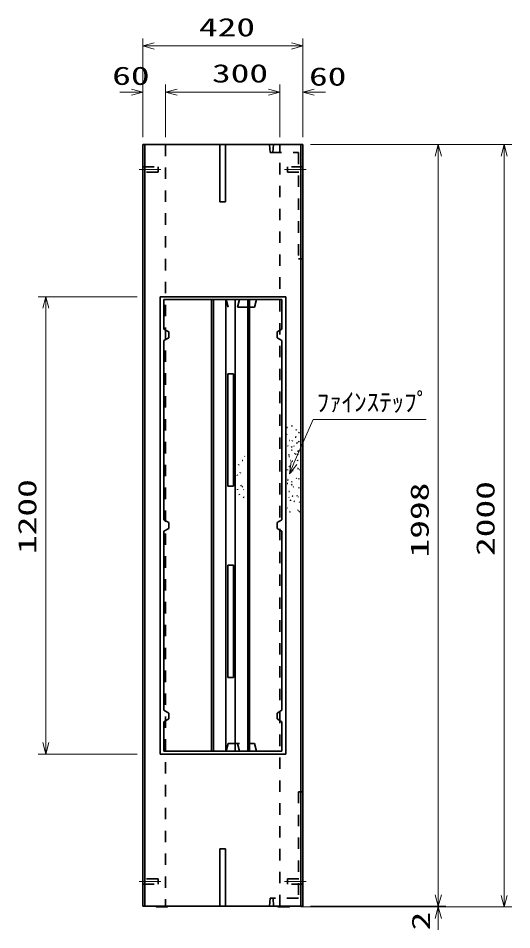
# Model space of a CAD drawing. Units: millimetres on the paper. Extents: x 0 to 842, y 1 to 595.
# Drawn here: x 263 to 327.8, y 305.7 to 425.3 of the extents above; entities that cross this region are included whole.
import ezdxf
from ezdxf.enums import TextEntityAlignment as Align

# ---------------------------------------------------------------- set-up
doc = ezdxf.new("R2010")
doc.units = ezdxf.units.MM
doc.linetypes.add('CHAIN', pattern=[18.5, 12, -1.5, 3.5, -1.5])
doc.linetypes.add('USER1', pattern=[3, 1.5, -1.5])
for name, color, linetype, lineweight in [('D-BMK（構造物基準線）', 2, 'CHAIN', 18), ('D-STR-DIM（寸法）', 7, 'Continuous', 13), ('D-STR-HTXT（旗上げ）', 7, 'Continuous', 13), ('D-STR（構造物）', 1, 'Continuous', 35)]:
    doc.layers.add(name, color=color, linetype=linetype, lineweight=lineweight)
doc.styles.add('ＭＳ ゴシック', font='')
doc.styles.get('ＭＳ ゴシック').set_extended_font_data('MS Gothic')

# ---------------------------------------------------------------- blocks, each defined once
blk = doc.blocks.new('_Open30@@SfigorgFlag@@4')
at = {"color": 7, "linetype": 'Continuous', "lineweight": 13}
for p, q in [((-1, 0.2679), (0, 0)), ((0, 0), (-1, -0.2679)), ((0, 0), (-1, 0))]:
    blk.add_line(p, q, dxfattribs=at)

msp = doc.modelspace()

# ---------------------------------------------------------------- linework, layer by layer
at = {"layer": 'D-BMK（構造物基準線）'}
for p, q in [((278.864, 405.424), (281.713, 405.424)), ((278.864, 405.424), (281.713, 405.424)), ((297.939, 405.424), (300.788, 405.424)), ((297.939, 405.424), (300.788, 405.424)), ((278.864, 312.024), (281.713, 312.024)), ((278.864, 312.024), (281.713, 312.024)), ((300.788, 312.024), (297.939, 312.024)), ((300.788, 312.024), (297.939, 312.024))]:
    msp.add_line(p, q, dxfattribs=at)
at = {"layer": 'D-STR-DIM（寸法）'}
for p, q in [((279.326, 416.571), (279.326, 422.621)), ((279.326, 416.571), (279.326, 422.621)), ((300.326, 416.601), (300.326, 422.621)), ((300.326, 416.601), (300.326, 422.621)), ((280.826, 421.621), (298.826, 421.621)), ((280.826, 421.621), (298.826, 421.621)), ((279.326, 409.674), (279.326, 416.571)), ((279.326, 409.674), (279.326, 416.571)), ((282.326, 409.674), (282.326, 416.571)), ((282.326, 409.726), (282.326, 416.571)), ((282.326, 409.726), (282.326, 416.571)), ((297.326, 409.674), (297.326, 416.571)), ((297.326, 409.674), (297.326, 416.571)), ((297.326, 409.674), (297.326, 416.571)), ((300.326, 409.644), (300.326, 416.571)), ((300.326, 409.644), (300.326, 416.571)), ((277.826, 415.571), (276.326, 415.571)), ((277.826, 415.571), (276.326, 415.571)), ((283.826, 415.571), (295.826, 415.571)), ((283.826, 415.571), (285.326, 415.571)), ((283.826, 415.571), (285.326, 415.571)), ((295.826, 415.571), (294.326, 415.571)), ((295.826, 415.571), (294.326, 415.571)), ((301.826, 415.571), (303.326, 415.571)), ((301.826, 415.571), (303.326, 415.571)), ((301.326, 408.674), (319.115, 408.674)), ((301.326, 408.674), (319.115, 408.674)), ((317.678, 408.674), (327.755, 408.674)), ((317.678, 408.674), (327.755, 408.674)), ((318.115, 310.274), (318.115, 407.174)), ((318.115, 310.274), (318.115, 407.174)), ((326.755, 310.174), (326.755, 407.174)), ((326.755, 310.174), (326.755, 407.174)), ((278.576, 388.724), (265.612, 388.724)), ((278.576, 388.724), (265.612, 388.724)), ((266.612, 330.224), (266.612, 387.224)), ((266.612, 330.224), (266.612, 387.224)), ((278.576, 328.724), (265.612, 328.724)), ((278.576, 328.724), (265.612, 328.724)), ((318.115, 310.274), (318.115, 311.774)), ((318.115, 310.274), (318.115, 311.774)), ((300.076, 308.674), (319.115, 308.674)), ((300.076, 308.674), (319.115, 308.674)), ((301.326, 308.774), (319.115, 308.774)), ((301.326, 308.774), (319.115, 308.774)), ((301.326, 308.774), (319.115, 308.774)), ((301.326, 308.774), (319.115, 308.774)), ((316.678, 308.674), (327.755, 308.674)), ((316.678, 308.674), (327.755, 308.674)), ((318.115, 307.174), (318.115, 305.674)), ((318.115, 307.174), (318.115, 305.674))]:
    msp.add_line(p, q, dxfattribs=at)
at = {"layer": 'D-STR-HTXT（旗上げ）'}
for p, q in [((301.669, 372.633), (299.169, 366.882)), ((301.669, 372.633), (299.169, 366.882)), ((316.498, 372.633), (301.669, 372.633)), ((316.498, 372.633), (301.669, 372.633))]:
    msp.add_line(p, q, dxfattribs=at)
at = {"layer": 'D-STR（構造物）'}
for p, q in [((300.326, 408.674), (279.326, 408.674)), ((279.326, 408.674), (279.326, 308.774)), ((300.326, 408.674), (279.326, 408.674)), ((279.326, 408.674), (279.326, 308.774)), ((279.576, 308.774), (279.576, 408.674)), ((279.576, 308.774), (279.576, 408.674)), ((289.451, 408.674), (289.451, 401.174)), ((289.451, 408.674), (289.451, 401.174)), ((290.201, 401.174), (290.201, 408.674)), ((290.201, 401.174), (290.201, 408.674)), ((300.076, 408.674), (300.076, 308.774)), ((300.076, 408.674), (300.076, 308.774)), ((300.326, 308.774), (300.326, 408.674)), ((300.326, 308.774), (300.326, 408.674)), ((289.451, 401.174), (290.201, 401.174)), ((289.451, 401.174), (290.201, 401.174)), ((298.096, 388.724), (281.596, 388.724)), ((281.596, 388.724), (281.596, 328.724)), ((298.096, 328.724), (298.096, 388.724)), ((293.469, 388.349), (282.096, 388.349)), ((282.096, 388.349), (282.096, 384.476)), ((288.351, 388.349), (288.351, 329.099)), ((288.601, 388.349), (288.601, 329.099)), ((290.221, 388.349), (290.221, 329.099)), ((291.471, 388.349), (291.471, 329.099)), ((293.09, 388.349), (293.09, 329.099)), ((293.219, 388.349), (293.261, 387.349)), ((294.249, 388.349), (293.219, 388.349)), ((293.34, 388.349), (293.34, 329.099)), ((293.998, 387.349), (294.249, 388.349)), ((297.596, 388.349), (294.249, 388.349)), ((297.596, 384.476), (297.596, 388.349)), ((293.261, 387.349), (293.998, 387.349)), ((282.096, 384.476), (282.725, 384.113)), ((282.725, 384.113), (282.725, 383.34)), ((297.596, 384.476), (296.967, 384.113)), ((296.967, 384.113), (296.967, 383.34)), ((282.725, 383.34), (282.096, 382.977)), ((282.096, 382.977), (282.096, 359.474)), ((296.967, 383.34), (297.596, 382.977)), ((297.596, 359.474), (297.596, 382.977)), ((291.221, 378.599), (290.471, 378.599)), ((290.471, 378.599), (290.471, 363.849)), ((291.221, 363.849), (291.221, 378.599)), ((298.114, 370.722), (298.167, 370.669)), ((298.167, 370.669), (298.22, 370.722)), ((298.228, 371.576), (298.301, 371.557)), ((298.854, 371.752), (298.911, 371.8)), ((298.911, 371.8), (298.959, 371.742)), ((299.429, 371.246), (299.504, 371.246)), ((299.777, 370.861), (299.83, 370.914)), ((299.83, 370.914), (299.883, 370.861)), ((298.594, 369.849), (298.52, 369.862)), ((298.933, 369.778), (298.959, 369.849)), ((299.413, 370.313), (299.34, 370.294)), ((299.393, 370.386), (299.413, 370.313)), ((299.53, 369.476), (299.543, 369.55)), ((299.543, 369.55), (299.617, 369.537)), ((299.725, 369.676), (299.786, 369.719)), ((299.786, 369.719), (299.829, 369.657)), ((293.165, 368.331), (293.112, 368.384)), ((293.165, 368.331), (293.218, 368.384)), ((298.377, 369.176), (298.316, 369.133)), ((298.377, 369.176), (298.42, 369.115)), ((298.811, 369), (298.873, 369.043)), ((298.92, 368.572), (298.845, 368.579)), ((298.873, 369.043), (298.916, 368.981)), ((299.142, 369.103), (299.21, 369.134)), ((299.657, 368.424), (299.695, 368.489)), ((299.695, 368.489), (299.76, 368.452)), ((292.383, 367.241), (292.458, 367.248)), ((292.692, 367.748), (292.712, 367.821)), ((293.14, 367.624), (293.205, 367.661)), ((298.488, 367.763), (298.563, 367.763)), ((298.507, 367.934), (298.494, 368.007)), ((298.732, 367.241), (298.659, 367.222)), ((298.894, 367.204), (298.956, 367.161)), ((298.956, 367.161), (298.913, 367.1)), ((299.264, 368.156), (299.215, 368.214)), ((299.375, 368.099), (299.313, 368.055)), ((299.418, 368.037), (299.375, 368.099)), ((299.575, 367.249), (299.649, 367.262)), ((299.666, 368.046), (299.592, 368.059)), ((299.649, 367.262), (299.662, 367.188)), ((299.653, 367.972), (299.666, 368.046)), ((291.904, 366.626), (291.911, 366.701)), ((293.158, 366.534), (293.19, 366.466)), ((298.338, 366.045), (298.3, 365.98)), ((298.501, 366.426), (298.574, 366.445)), ((298.574, 366.445), (298.554, 366.517)), ((299.705, 366.194), (299.631, 366.181)), ((299.718, 366.12), (299.705, 366.194)), ((299.947, 366.023), (299.886, 366.066)), ((299.904, 365.962), (299.947, 366.023)), ((291.754, 365.289), (291.701, 365.342)), ((292.123, 365.59), (292.154, 365.658)), ((298.386, 364.683), (298.337, 364.741)), ((298.761, 365.688), (298.748, 365.615)), ((299.015, 365.878), (298.954, 365.835)), ((299.015, 365.878), (299.058, 365.817)), ((299.456, 364.891), (299.517, 364.934)), ((299.517, 364.934), (299.56, 364.872)), ((299.809, 364.882), (299.796, 364.808)), ((290.471, 363.849), (291.221, 363.849)), ((292.215, 363.927), (292.196, 363.999)), ((292.399, 363.839), (292.334, 363.802)), ((292.399, 363.839), (292.437, 363.774)), ((298.341, 364.221), (298.266, 364.227)), ((298.328, 364.635), (298.386, 364.683)), ((298.874, 364.077), (298.802, 364.057)), ((298.895, 364.45), (298.822, 364.47)), ((298.894, 364.004), (298.874, 364.077)), ((298.875, 364.378), (298.895, 364.45)), ((299.061, 363.719), (299.118, 363.767)), ((299.118, 363.767), (299.07, 363.825)), ((299.814, 363.685), (299.808, 363.61)), ((291.761, 363.462), (291.735, 363.392)), ((291.98, 362.816), (292.012, 362.748)), ((292.503, 362.392), (292.561, 362.44)), ((292.523, 363.37), (292.576, 363.423)), ((292.561, 362.44), (292.609, 362.382)), ((293.14, 362.878), (293.159, 362.951)), ((298.548, 362.395), (298.48, 362.427)), ((298.489, 363.174), (298.564, 363.174)), ((299.001, 362.566), (298.928, 362.586)), ((299.001, 362.566), (298.982, 362.494)), ((299.585, 362.564), (299.592, 362.639)), ((299.781, 362.411), (299.733, 362.469)), ((298.656, 362.038), (298.731, 362.031)), ((298.731, 362.031), (298.724, 361.956)), ((299.224, 361.883), (299.167, 361.835)), ((299.176, 361.941), (299.224, 361.883)), ((299.914, 361.726), (299.92, 361.801)), ((298.285, 361.018), (298.338, 360.965)), ((298.587, 360.543), (298.655, 360.511)), ((298.655, 360.511), (298.623, 360.443)), ((299.691, 360.68), (299.698, 360.755)), ((299.83, 360.479), (299.888, 360.527)), ((299.888, 360.527), (299.839, 360.585)), ((282.096, 359.474), (282.725, 359.111)), ((282.096, 359.474), (282.725, 359.111)), ((282.725, 359.111), (282.725, 358.337)), ((282.725, 359.111), (282.725, 358.337)), ((297.596, 359.474), (296.967, 359.111)), ((296.967, 359.111), (296.967, 358.337)), ((282.725, 358.337), (282.096, 357.974)), ((282.096, 357.974), (282.096, 334.471)), ((296.967, 358.337), (297.596, 357.974)), ((297.596, 334.471), (297.596, 357.974)), ((291.221, 353.499), (290.471, 353.499)), ((290.471, 353.499), (290.471, 338.749)), ((291.221, 338.749), (291.221, 353.499)), ((290.471, 338.749), (291.221, 338.749)), ((282.725, 334.108), (282.096, 334.471)), ((282.725, 333.334), (282.725, 334.108)), ((297.596, 334.471), (296.967, 334.108)), ((296.967, 334.108), (296.967, 333.334)), ((282.096, 332.971), (282.725, 333.334)), ((282.096, 332.971), (282.096, 329.099)), ((296.967, 333.334), (297.596, 332.971)), ((297.596, 329.099), (297.596, 332.971)), ((293.261, 330.099), (293.219, 329.099)), ((293.998, 330.099), (293.261, 330.099)), ((294.249, 329.099), (293.998, 330.099)), ((282.096, 329.099), (293.469, 329.099)), ((293.219, 329.099), (294.249, 329.099)), ((294.249, 329.099), (297.596, 329.099)), ((281.596, 328.724), (298.096, 328.724)), ((289.451, 316.274), (289.451, 308.774)), ((289.451, 316.274), (290.201, 316.274)), ((289.451, 316.274), (289.451, 308.774)), ((289.451, 316.274), (290.201, 316.274)), ((290.201, 316.274), (290.201, 308.774)), ((290.201, 316.274), (290.201, 308.774)), ((279.326, 308.774), (300.326, 308.774)), ((279.326, 308.774), (300.326, 308.774)), ((281.076, 308.674), (280.976, 308.774)), ((281.076, 308.674), (280.976, 308.774)), ((282.576, 308.674), (281.076, 308.674)), ((282.576, 308.674), (281.076, 308.674)), ((282.576, 308.674), (282.676, 308.774)), ((282.576, 308.674), (282.676, 308.774)), ((297.076, 308.674), (296.976, 308.774)), ((297.076, 308.674), (296.976, 308.774)), ((298.576, 308.674), (297.076, 308.674)), ((298.576, 308.674), (297.076, 308.674)), ((298.576, 308.674), (298.676, 308.774)), ((298.576, 308.674), (298.676, 308.774))]:
    msp.add_line(p, q, dxfattribs=at)
at = {"layer": 'D-STR（構造物）', "linetype": 'USER1'}
for p, q in [((282.326, 408.674), (282.326, 308.774)), ((282.326, 408.674), (282.326, 308.774)), ((295.967, 408.674), (296.048, 407.624)), ((295.967, 408.674), (296.048, 407.624)), ((296.488, 408.674), (296.414, 407.624)), ((296.488, 408.674), (296.414, 407.624)), ((297.326, 308.774), (297.326, 408.674)), ((297.326, 308.774), (297.326, 408.674)), ((296.048, 407.624), (299.744, 407.624)), ((296.048, 407.624), (299.744, 407.624)), ((299.744, 407.624), (299.744, 393.674)), ((299.744, 407.624), (299.744, 393.674)), ((279.326, 405.774), (281.326, 405.774)), ((279.326, 405.774), (281.326, 405.774)), ((281.326, 405.774), (281.326, 405.074)), ((281.326, 405.774), (281.326, 405.074)), ((300.326, 405.774), (298.326, 405.774)), ((298.326, 405.774), (298.326, 405.074)), ((300.326, 405.774), (298.326, 405.774)), ((298.326, 405.774), (298.326, 405.074)), ((281.326, 405.074), (279.326, 405.074)), ((281.326, 405.074), (279.326, 405.074)), ((298.326, 405.074), (300.326, 405.074)), ((298.326, 405.074), (300.326, 405.074)), ((299.744, 393.674), (300.319, 393.674)), ((299.744, 393.674), (300.319, 393.674)), ((290.529, 387.349), (290.261, 388.35)), ((291.766, 387.349), (292.016, 388.349)), ((293.261, 387.349), (290.529, 387.349)), ((290.261, 329.098), (290.529, 330.099)), ((290.529, 330.099), (293.261, 330.099)), ((292.016, 329.099), (291.766, 330.099)), ((299.751, 323.774), (299.751, 309.824)), ((299.751, 323.774), (300.326, 323.774)), ((299.751, 323.774), (299.751, 309.824)), ((299.751, 323.774), (300.326, 323.774)), ((281.326, 312.374), (279.326, 312.374)), ((281.326, 312.374), (279.326, 312.374)), ((281.326, 311.674), (281.326, 312.374)), ((281.326, 311.674), (281.326, 312.374)), ((298.326, 312.374), (300.326, 312.374)), ((298.326, 311.674), (298.326, 312.374)), ((298.326, 312.374), (300.326, 312.374)), ((298.326, 311.674), (298.326, 312.374)), ((279.326, 311.674), (281.326, 311.674)), ((279.326, 311.674), (281.326, 311.674)), ((300.326, 311.674), (298.326, 311.674)), ((300.326, 311.674), (298.326, 311.674)), ((296.055, 309.824), (295.974, 308.774)), ((296.055, 309.824), (295.974, 308.774)), ((299.751, 309.824), (296.055, 309.824)), ((299.751, 309.824), (296.055, 309.824)), ((296.495, 308.774), (296.421, 309.824)), ((296.495, 308.774), (296.421, 309.824))]:
    msp.add_line(p, q, dxfattribs=at)

# ---------------------------------------------------------------- block references
at = {"layer": 'D-STR-DIM（寸法）', "xscale": 1.5, "yscale": 1.5}
for p, rotation in [((279.326, 421.621), 180), ((279.326, 421.621), 180), ((282.326, 415.571), 180), ((282.326, 415.571), 180), ((282.326, 415.571), 180), ((300.326, 415.571), 180), ((300.326, 415.571), 180), ((318.115, 408.674), 90), ((318.115, 408.674), 90), ((326.755, 408.674), 90), ((326.755, 408.674), 90), ((266.612, 388.724), 90), ((266.612, 388.724), 90), ((266.612, 328.724), 270), ((266.612, 328.724), 270), ((318.115, 308.774), 270), ((318.115, 308.774), 270), ((318.115, 308.774), 270), ((318.115, 308.774), 270), ((326.755, 308.674), 270), ((326.755, 308.674), 270), ((318.115, 308.674), 90), ((318.115, 308.674), 90)]:
    msp.add_blockref('_Open30@@SfigorgFlag@@4', p, dxfattribs=dict(at, rotation=rotation))
for p in [(300.326, 421.621), (300.326, 421.621), (279.326, 415.571), (279.326, 415.571), (297.326, 415.571), (297.326, 415.571), (297.326, 415.571)]:
    msp.add_blockref('_Open30@@SfigorgFlag@@4', p, dxfattribs=at)
at = {"layer": 'D-STR-HTXT（旗上げ）', "xscale": 1.5, "yscale": 1.5, "rotation": 246.50838}
msp.add_blockref('_Open30@@SfigorgFlag@@4', (298.571, 365.506), dxfattribs=at)
msp.add_blockref('_Open30@@SfigorgFlag@@4', (298.571, 365.506), dxfattribs=at)

# ---------------------------------------------------------------- texts
at = {"layer": 'D-STR-DIM（寸法）', "style": 'ＭＳ ゴシック', "width": 1.5}
for s, p in [('420', (286.701, 422.158)), ('420', (286.701, 422.158)), ('60', (275.311, 415.789)), ('60', (275.311, 415.789)), ('300', (288.409, 416.108)), ('60', (301.145, 415.694)), ('60', (301.145, 415.694))]:
    msp.add_text(s, height=2.405, dxfattribs=at).set_placement(p, align=Align.BOTTOM_LEFT)
for s, p in [('1200', (266.075, 354.974)), ('1200', (266.075, 354.974)), ('1998', (317.577, 354.516)), ('1998', (317.577, 354.516)), ('2000', (326.217, 354.716)), ('2000', (326.217, 354.716)), ('2', (317.752, 305.586)), ('2', (317.752, 305.586))]:
    msp.add_text(s, height=2.405, rotation=90, dxfattribs=at).set_placement(p, align=Align.BOTTOM_LEFT)
at = {"layer": 'D-STR-HTXT（旗上げ）', "style": 'ＭＳ ゴシック'}
msp.add_text('ﾌｧｲﾝｽﾃｯﾌﾟ', height=2.405, dxfattribs=at).set_placement((302.148, 372.957), align=Align.BOTTOM_LEFT)
msp.add_text('ﾌｧｲﾝｽﾃｯﾌﾟ', height=2.405, dxfattribs=at).set_placement((302.148, 372.957), align=Align.BOTTOM_LEFT)

doc.saveas('drawing.dxf')
